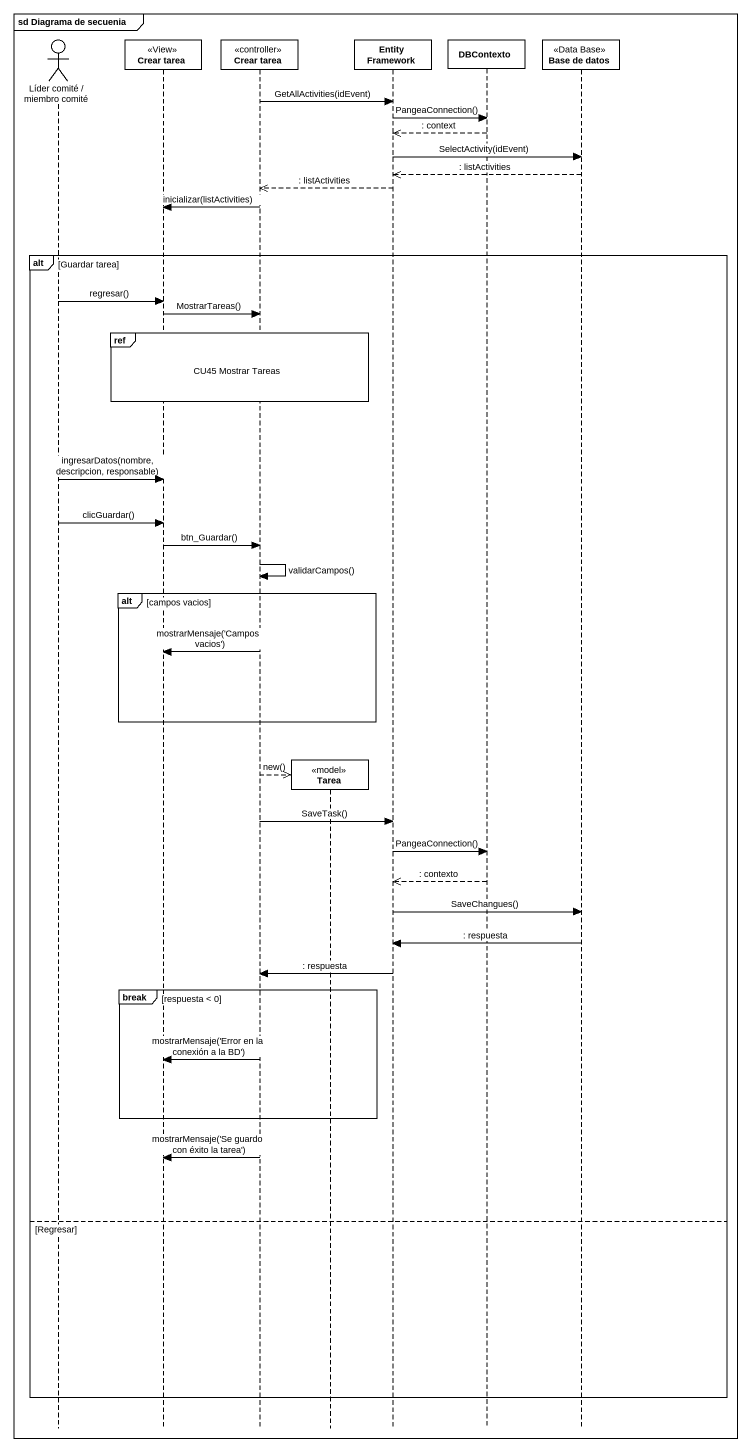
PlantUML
@startuml
mainframe sd Diagrama de secuenia
hide footbox
actor "Líder comité / miembro comité" as Líder_comité_miembro_comité
participant "Crear tarea" as Crear_tarea <<View>>
participant "Crear tarea" as Crear_tarea_2 <<controller>>
participant Tarea <<model>>
participant "Entity Framework" as Entity_Framework
participant DBContexto
participant "Base de datos" as Base_de_datos <<Data Base>>

Crear_tarea_2 -> Entity_Framework : GetAllActivities(idEvent)
Entity_Framework -> DBContexto : PangeaConnection()
DBContexto -->> Entity_Framework : : context
Entity_Framework -> Base_de_datos : SelectActivity(idEvent)
Base_de_datos -->> Entity_Framework : : listActivities
Entity_Framework -->> Crear_tarea_2 : : listActivities
Crear_tarea_2 -> Crear_tarea : inicializar(listActivities)
alt Guardar tarea
  Líder_comité_miembro_comité -> Crear_tarea : regresar()
  Crear_tarea -> Crear_tarea_2 : MostrarTareas()
  ref over Crear_tarea, Crear_tarea_2, Tarea : CU45 Mostrar Tareas
  Líder_comité_miembro_comité -> Crear_tarea : ingresarDatos(nombre, descripcion, responsable)
  Líder_comité_miembro_comité -> Crear_tarea : clicGuardar()
  Crear_tarea -> Crear_tarea_2 : btn_Guardar()
  Crear_tarea_2 -> Crear_tarea_2 : validarCampos()
  alt campos vacios
    Crear_tarea_2 -> Crear_tarea : mostrarMensaje('Campos vacios')
  end
  Crear_tarea_2 -->> Tarea ** : new()
  Crear_tarea_2 -> Entity_Framework : SaveTask()
  Entity_Framework -> DBContexto : PangeaConnection()
  DBContexto -->> Entity_Framework : : contexto
  Entity_Framework -> Base_de_datos : SaveChangues()
  Base_de_datos -> Entity_Framework : : respuesta
  Entity_Framework -> Crear_tarea_2 : : respuesta
  break respuesta < 0
    Crear_tarea_2 -> Crear_tarea : mostrarMensaje('Error en la conexión a la BD')
  end
  Crear_tarea_2 -> Crear_tarea : mostrarMensaje('Se guardo con éxito la tarea')
else Regresar
end
@enduml
